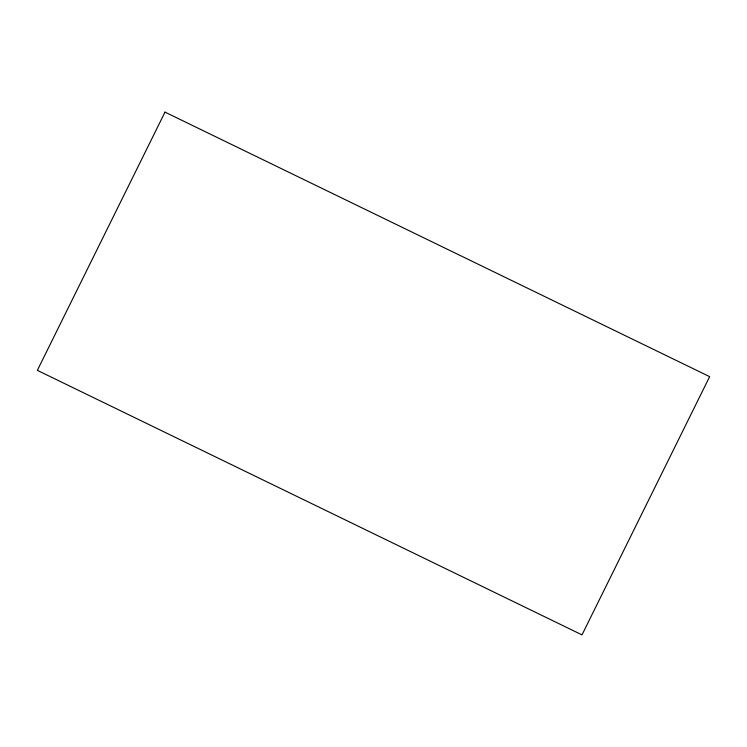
<?xml version="1.0" encoding="UTF-8"?>
<svg xmlns="http://www.w3.org/2000/svg" width="747" height="747" viewBox="0 0 747 747"><rect width="100%" height="100%" fill="white"/><g stroke="black" fill="none" stroke-linecap="round" stroke-linejoin="round"><path stroke-width="1.12" d="M165.003 112.125L37.35 370.353L581.997 634.875L709.65 376.647L165.003 112.125"/></g></svg>
